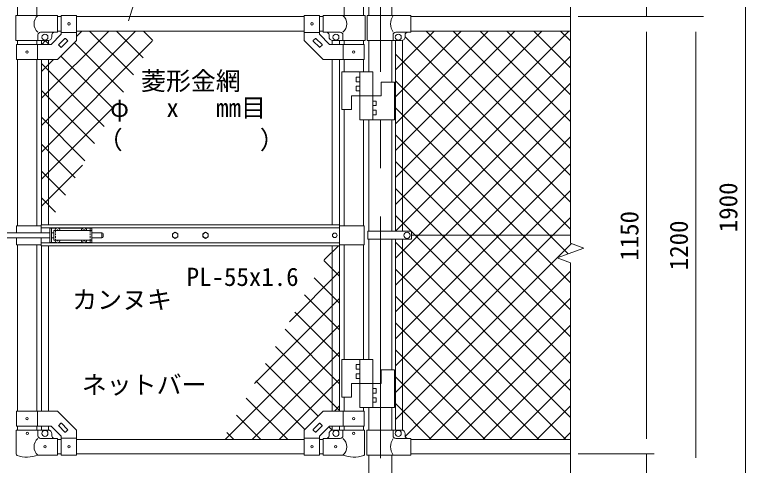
# Model space of a CAD drawing. Units: millimetres, scale not verified. Extents: x -4200 to 4200, y -2970 to 2970.
# Drawn here: x -2506 to -584, y -569 to 617 of the extents above; entities that cross this region are included whole.
import ezdxf
from ezdxf.enums import TextEntityAlignment as Align

# ---------------------------------------------------------------- set-up
doc = ezdxf.new("R2010")
doc.units = ezdxf.units.MM
doc.header["$LTSCALE"] = 20
doc.linetypes.add('USER1', pattern=[50.8, 31.75, -6.35, 6.35, -6.35])
doc.linetypes.add('USER2', pattern=[0.375, 0.25, -0.125])
for name, color, linetype, lineweight in [('0-2_D-BMK', 2, 'USER1', 13), ('0-3_D-STR1', 1, 'Continuous', 18), ('0-6_D-STR3', 3, 'Continuous', 13), ('0-7_D-STR-DIM', 7, 'Continuous', 9), ('0-9_D-STR-TXT', 7, 'Continuous', 9), ('0-A_D-STR2', 7, 'Continuous', 9)]:
    doc.layers.add(name, color=color, linetype=linetype, lineweight=lineweight)
doc.styles.add('ＭＳ ゴシック', font='')
doc.styles.get('ＭＳ ゴシック').set_extended_font_data('MS Gothic')

msp = doc.modelspace()

# ---------------------------------------------------------------- linework, layer by layer
at = {"layer": '0-2_D-BMK'}
msp.add_line((-1544.32, 1101.52), (-1544.32, -868.63), dxfattribs=at)
at = {"layer": '0-3_D-STR1'}
for p, q in [((-2499.07, 1050.37), (-2499.07, 614.37)), ((-2448.27, 1050.37), (-2448.27, 614.37)), ((-1639.87, 1050.37), (-1639.87, 614.37)), ((-1589.07, 1050.37), (-1589.07, 614.37)), ((-1574.57, 1050.37), (-1574.57, 614.37)), ((-1514.07, 1050.37), (-1514.07, 614.37)), ((-2393.67, 611.37), (-2383.67, 611.37)), ((-2343.67, 611.37), (-1744.47, 611.37)), ((-1704.47, 611.37), (-1694.47, 611.37)), ((-1464.32, 611.37), (-1044.32, 611.37)), ((-2393.67, 573.37), (-2383.67, 573.37)), ((-2343.67, 573.37), (-1744.47, 573.37)), ((-1704.47, 573.37), (-1694.47, 573.37)), ((-1464.32, 573.37), (-1044.32, 573.37)), ((-2499.07, 548.37), (-2499.07, 538.37)), ((-2448.27, 548.37), (-2448.27, 538.37)), ((-2436.17, 548.37), (-2436.17, 538.37)), ((-2417.17, 548.37), (-2417.17, 538.37)), ((-1670.97, 548.37), (-1670.97, 538.37)), ((-1651.97, 548.37), (-1651.97, 538.37)), ((-1639.87, 548.37), (-1639.87, 538.37)), ((-1589.07, 548.37), (-1589.07, 538.37)), ((-1574.57, 548.37), (-1574.57, 465.87)), ((-1514.07, 548.37), (-1514.07, 438.87)), ((-1504.82, 548.37), (-1504.82, 46.87)), ((-1485.82, 549), (-1485.82, 46.87)), ((-2499.07, 498.37), (-2499.07, 61.37)), ((-2448.27, 498.37), (-2448.27, 61.37)), ((-2436.17, 498.37), (-2436.17, 63.87)), ((-2417.17, 498.37), (-2417.17, 63.87)), ((-1670.97, 498.37), (-1670.97, 63.87)), ((-1651.97, 498.37), (-1651.97, 63.87)), ((-1639.87, 498.37), (-1639.87, 465.87)), ((-1589.07, 498.37), (-1589.07, 465.87)), ((-1639.87, 366.87), (-1639.87, 61.37)), ((-1589.07, 339.87), (-1589.07, 61.37)), ((-1574.57, 339.87), (-1574.57, 46.87)), ((-1514.07, 339.87), (-1514.07, 46.87)), ((-1574.57, 25.87), (-1574.57, -290.23)), ((-1514.07, 25.87), (-1514.07, -317.23)), ((-1504.82, 25.87), (-1504.82, -475.63)), ((-1485.82, 25.87), (-1485.82, -476.27)), ((-2499.07, 11.37), (-2499.07, -425.63)), ((-2448.27, 11.37), (-2448.27, -425.63)), ((-2436.17, 8.87), (-2436.17, -425.63)), ((-2417.17, 8.87), (-2417.17, -425.63)), ((-1670.97, 8.87), (-1670.97, -425.63)), ((-1651.97, 8.87), (-1651.97, -425.63)), ((-1639.87, 11.37), (-1639.87, -290.23)), ((-1589.07, 11.37), (-1589.07, -290.23)), ((-1639.87, -389.23), (-1639.87, -425.63)), ((-1589.07, -416.23), (-1589.07, -425.63)), ((-1574.57, -416.23), (-1574.57, -475.63)), ((-1514.07, -416.23), (-1514.07, -475.63)), ((-2499.07, -465.63), (-2499.07, -475.63)), ((-2448.27, -465.63), (-2448.27, -475.63)), ((-2436.17, -465.63), (-2436.17, -475.63)), ((-2417.17, -465.63), (-2417.17, -475.75)), ((-1670.97, -465.63), (-1670.97, -475.75)), ((-1651.97, -465.63), (-1651.97, -475.63)), ((-1639.87, -465.63), (-1639.87, -475.63)), ((-1589.07, -465.63), (-1589.07, -475.63)), ((-2393.67, -500.63), (-2383.67, -500.63)), ((-2343.67, -500.63), (-1744.47, -500.63)), ((-1704.47, -500.63), (-1694.47, -500.63)), ((-1464.32, -500.63), (-1044.32, -500.63)), ((-2393.67, -538.63), (-2383.67, -538.63)), ((-2343.67, -538.63), (-1744.47, -538.63)), ((-1704.47, -538.63), (-1694.47, -538.63)), ((-1574.57, -541.63), (-1574.57, -838.63)), ((-1514.07, -541.63), (-1514.07, -838.63)), ((-1464.32, -538.63), (-1044.32, -538.63))]:
    msp.add_line(p, q, dxfattribs=at)
at = {"layer": '0-6_D-STR3'}
for p, q in [((-2393.67, 614.37), (-2503.62, 614.37)), ((-2503.62, 614.37), (-2503.62, 548.37)), ((-2393.67, 570.37), (-2393.67, 614.37)), ((-2383.67, 614.62), (-2383.67, 564.94)), ((-2383.67, 614.62), (-2343.67, 614.62)), ((-2343.67, 614.62), (-2343.67, 548.37)), ((-1744.47, 614.62), (-1744.47, 548.37)), ((-1704.47, 614.62), (-1744.47, 614.62)), ((-1704.47, 614.62), (-1704.47, 564.94)), ((-1694.47, 614.37), (-1584.52, 614.37)), ((-1694.47, 570.37), (-1694.47, 614.37)), ((-1584.52, 614.37), (-1584.52, 548.37)), ((-1579.02, 614.37), (-1464.32, 614.37)), ((-1579.02, 548.37), (-1579.02, 614.37)), ((-1464.32, 570.37), (-1464.32, 614.37)), ((-2445.12, 548.37), (-2445.12, 563.37)), ((-2393.67, 570.37), (-2438.12, 570.37)), ((-2410.24, 538.37), (-2383.67, 564.94)), ((-2408.67, 558.37), (-2408.67, 563.37)), ((-2383.67, 570.12), (-2343.67, 570.12)), ((-1704.47, 570.12), (-1744.47, 570.12)), ((-1677.9, 538.37), (-1704.47, 564.94)), ((-1694.47, 570.37), (-1650.02, 570.37)), ((-1679.47, 558.37), (-1679.47, 563.37)), ((-1643.02, 548.37), (-1643.02, 563.37)), ((-1510.92, 548.37), (-1510.92, 563.37)), ((-1503.92, 570.37), (-1464.32, 570.37)), ((-1479.32, 558.37), (-1479.32, 563.37)), ((-2503.62, 548.37), (-2418.67, 548.37)), ((-2501.37, 538.37), (-2410.24, 538.37)), ((-2501.37, 538.37), (-2501.37, 498.37)), ((-2445.97, 538.37), (-2445.97, 498.37)), ((-2390.34, 537.77), (-2374.08, 554.03)), ((-2383.27, 530.7), (-2367, 546.96)), ((-2372.66, 554.03), (-2367, 548.38)), ((-1715.48, 554.03), (-1721.14, 548.38)), ((-1704.88, 530.7), (-1721.14, 546.96)), ((-1697.8, 537.77), (-1714.07, 554.03)), ((-1586.77, 538.37), (-1677.9, 538.37)), ((-1584.52, 548.37), (-1669.47, 548.37)), ((-1642.17, 538.37), (-1642.17, 498.37)), ((-1586.77, 538.37), (-1586.77, 498.37)), ((-1579.02, 548.37), (-1489.32, 548.37)), ((-2390.34, 536.36), (-2384.68, 530.7)), ((-1697.8, 536.36), (-1703.46, 530.7)), ((-1564.57, 465.87), (-1645.57, 465.87)), ((-1645.57, 465.87), (-1645.57, 366.87)), ((-1598.57, 465.87), (-1598.57, 339.87)), ((-1564.57, 465.87), (-1564.57, 339.87)), ((-1608.07, 452.37), (-1608.07, 440.37)), ((-1598.57, 452.37), (-1608.07, 452.37)), ((-1598.57, 440.37), (-1608.07, 440.37)), ((-1608.07, 428.37), (-1608.07, 416.37)), ((-1598.57, 428.37), (-1608.07, 428.37)), ((-1507.57, 438.87), (-1542.57, 438.87)), ((-1542.57, 438.87), (-1542.57, 402.87)), ((-1507.57, 438.87), (-1507.57, 339.87)), ((-1598.57, 416.37), (-1608.07, 416.37)), ((-1542.57, 402.87), (-1620.57, 402.87)), ((-1620.57, 402.87), (-1620.57, 366.87)), ((-1564.57, 389.37), (-1555.07, 389.37)), ((-1555.07, 377.37), (-1555.07, 389.37)), ((-1620.57, 366.87), (-1645.57, 366.87)), ((-1564.57, 377.37), (-1555.07, 377.37)), ((-1564.57, 365.37), (-1555.07, 365.37)), ((-1555.07, 353.37), (-1555.07, 365.37)), ((-1564.57, 353.37), (-1555.07, 353.37)), ((-1507.57, 339.87), (-1598.57, 339.87)), ((-2501.17, 61.37), (-2501.17, 42.87)), ((-2436.57, 61.37), (-2501.17, 61.37)), ((-2436.57, 63.87), (-1651.57, 63.87)), ((-2436.57, 63.87), (-2436.57, 42.87)), ((-1651.57, 63.87), (-1651.57, 8.87)), ((-1651.57, 61.37), (-1587.47, 61.37)), ((-1587.47, 61.37), (-1587.47, 11.37)), ((-2542.02, 42.87), (-2413.67, 42.87)), ((-2436.57, 55.87), (-1651.57, 55.87)), ((-2413.67, 55.37), (-2413.67, 17.37)), ((-2413.67, 55.37), (-2396.27, 55.37)), ((-2409.17, 55.37), (-2409.17, 17.37)), ((-2409.17, 42.87), (-2403.17, 42.87)), ((-2403.17, 48.87), (-2403.17, 23.87)), ((-2403.17, 48.87), (-2303.17, 48.87)), ((-2395.53, 49.29), (-2396.82, 49.26)), ((-2396.82, 49.26), (-2396.82, 48.87)), ((-2394.07, 52.02), (-2394.09, 50.72)), ((-2394.07, 52.02), (-2393.28, 52.02)), ((-2393.28, 52.02), (-2393.25, 50.72)), ((-2391.07, 55.37), (-2326.27, 55.37)), ((-2325.53, 49.29), (-2326.82, 49.26)), ((-2326.82, 49.26), (-2326.82, 48.87)), ((-2324.07, 52.02), (-2324.09, 50.72)), ((-2324.07, 52.02), (-2323.28, 52.02)), ((-2323.28, 52.02), (-2323.25, 50.72)), ((-2321.82, 49.29), (-2320.52, 49.26)), ((-2321.07, 55.37), (-2303.67, 55.37)), ((-2320.52, 49.26), (-2320.52, 48.87)), ((-2308.17, 55.37), (-2308.17, 48.87)), ((-2303.67, 55.37), (-2303.67, 48.87)), ((-2303.17, 48.87), (-2303.17, 23.87)), ((-2303.17, 42.87), (-2276.67, 42.87)), ((-2276.67, 42.87), (-2276.67, 29.87)), ((-2273.67, 39.87), (-2273.67, 32.87)), ((-1577.12, 25.87), (-1577.12, 46.87)), ((-1462.33, 46.87), (-1577.12, 46.87)), ((-1462.33, 25.87), (-1462.33, 46.87)), ((-2542.02, 29.87), (-2413.67, 29.87)), ((-2501.17, 29.87), (-2501.17, 11.37)), ((-2436.57, 29.87), (-2436.57, 8.87)), ((-2409.17, 29.87), (-2403.17, 29.87)), ((-2403.17, 23.87), (-2303.17, 23.87)), ((-2396.82, 23.47), (-2396.82, 23.87)), ((-2395.53, 23.45), (-2396.82, 23.47)), ((-2394.07, 20.72), (-2394.09, 22.01)), ((-2394.07, 20.72), (-2393.28, 20.72)), ((-2393.28, 20.72), (-2393.25, 22.01)), ((-2391.82, 23.45), (-2390.52, 23.47)), ((-2390.52, 23.47), (-2390.52, 23.87)), ((-2326.82, 23.47), (-2326.82, 23.87)), ((-2325.53, 23.45), (-2326.82, 23.47)), ((-2324.07, 20.72), (-2324.09, 22.01)), ((-2324.07, 20.72), (-2323.28, 20.72)), ((-2323.28, 20.72), (-2323.25, 22.01)), ((-2321.82, 23.45), (-2320.52, 23.47)), ((-2320.52, 23.47), (-2320.52, 23.87)), ((-2308.17, 23.87), (-2308.17, 17.37)), ((-2303.67, 23.87), (-2303.67, 17.37)), ((-2303.17, 29.87), (-2276.67, 29.87)), ((-1462.33, 25.87), (-1577.12, 25.87)), ((-1462.33, 36.37), (-1044.32, 36.37)), ((-2436.57, 11.37), (-2501.17, 11.37)), ((-2436.57, 16.87), (-1651.57, 16.87)), ((-2436.57, 8.87), (-1651.57, 8.87)), ((-2413.67, 17.37), (-2396.27, 17.37)), ((-2391.07, 17.37), (-2326.27, 17.37)), ((-2321.07, 17.37), (-2303.67, 17.37)), ((-1651.57, 11.37), (-1587.47, 11.37)), ((-1564.57, -290.23), (-1645.57, -290.23)), ((-1645.57, -290.23), (-1645.57, -389.23)), ((-1608.07, -303.73), (-1608.07, -315.73)), ((-1598.57, -303.73), (-1608.07, -303.73)), ((-1598.57, -290.23), (-1598.57, -416.23)), ((-1564.57, -290.23), (-1564.57, -416.23)), ((-1598.57, -315.73), (-1608.07, -315.73)), ((-1507.57, -317.23), (-1542.57, -317.23)), ((-1542.57, -317.23), (-1542.57, -353.23)), ((-1507.57, -317.23), (-1507.57, -416.23)), ((-1608.07, -327.73), (-1608.07, -339.73)), ((-1598.57, -327.73), (-1608.07, -327.73)), ((-1598.57, -339.73), (-1608.07, -339.73)), ((-1542.57, -353.23), (-1620.57, -353.23)), ((-1620.57, -353.23), (-1620.57, -389.23)), ((-1564.57, -366.73), (-1555.07, -366.73)), ((-1564.57, -378.73), (-1555.07, -378.73)), ((-1555.07, -378.73), (-1555.07, -366.73)), ((-1620.57, -389.23), (-1645.57, -389.23)), ((-1564.57, -390.73), (-1555.07, -390.73)), ((-1564.57, -402.73), (-1555.07, -402.73)), ((-1555.07, -402.73), (-1555.07, -390.73)), ((-1507.57, -416.23), (-1598.57, -416.23)), ((-2501.37, -465.63), (-2501.37, -425.63)), ((-2445.97, -465.63), (-2445.97, -425.63)), ((-1642.17, -465.63), (-1642.17, -425.63)), ((-1586.77, -465.63), (-1586.77, -425.63)), ((-2390.34, -463.62), (-2384.68, -457.97)), ((-2383.27, -457.97), (-2367, -474.23)), ((-1704.88, -457.97), (-1721.14, -474.23)), ((-1697.8, -463.62), (-1703.46, -457.97)), ((-2502.22, -475.63), (-2445.12, -475.63)), ((-2502.22, -475.63), (-2502.22, -539.33)), ((-2501.37, -465.63), (-2410.24, -465.63)), ((-2445.12, -475.63), (-2445.12, -490.63)), ((-2445.12, -475.63), (-2418.67, -475.63)), ((-2410.24, -465.63), (-2383.67, -492.2)), ((-2390.34, -465.04), (-2374.08, -481.3)), ((-2372.66, -481.3), (-2367, -475.64)), ((-2343.67, -541.88), (-2343.67, -475.63)), ((-1744.47, -541.88), (-1744.47, -475.63)), ((-1715.48, -481.3), (-1721.14, -475.64)), ((-1697.8, -465.04), (-1714.07, -481.3)), ((-1677.9, -465.63), (-1704.47, -492.2)), ((-1586.77, -465.63), (-1677.9, -465.63)), ((-1643.02, -475.63), (-1669.47, -475.63)), ((-1585.92, -475.63), (-1643.02, -475.63)), ((-1643.02, -475.63), (-1643.02, -490.63)), ((-1585.92, -475.63), (-1585.92, -539.33)), ((-1580.02, -475.63), (-1489.32, -475.63)), ((-1580.02, -475.63), (-1580.02, -541.63)), ((-1510.92, -475.63), (-1510.92, -490.63)), ((-2393.67, -497.63), (-2438.12, -497.63)), ((-2408.67, -490.63), (-2408.67, -485.63)), ((-2393.67, -541.63), (-2393.67, -497.63)), ((-2383.67, -541.88), (-2383.67, -492.2)), ((-2383.67, -497.38), (-2343.67, -497.38)), ((-1704.47, -497.38), (-1744.47, -497.38)), ((-1704.47, -541.88), (-1704.47, -492.2)), ((-1694.47, -497.63), (-1650.02, -497.63)), ((-1694.47, -541.63), (-1694.47, -497.63)), ((-1679.47, -490.63), (-1679.47, -485.63)), ((-1503.92, -497.63), (-1464.32, -497.63)), ((-1479.32, -485.63), (-1479.32, -490.63)), ((-1464.32, -497.63), (-1464.32, -541.63)), ((-2393.67, -541.63), (-2445.12, -541.63)), ((-2383.67, -541.88), (-2343.67, -541.88)), ((-1704.47, -541.88), (-1744.47, -541.88)), ((-1694.47, -541.63), (-1643.02, -541.63)), ((-1580.02, -541.63), (-1464.32, -541.63))]:
    msp.add_line(p, q, dxfattribs=at)
at = {"layer": '0-6_D-STR3', "linetype": 'USER2'}
for p, q in [((-2398.67, 48.87), (-2398.67, 23.87)), ((-2307.67, 48.87), (-2307.67, 23.87))]:
    msp.add_line(p, q, dxfattribs=at)
at = {"layer": '0-6_D-STR3'}
for points in [[(-2501.37, 498.37), (-2393.67, 498.37), (-2343.67, 548.37)], [(-1586.77, 498.37), (-1694.47, 498.37), (-1744.47, 548.37)], [(-2391.82, 49.29), (-2390.52, 49.26), (-2390.52, 48.87)], [(-2501.37, -425.63), (-2393.67, -425.63), (-2343.67, -475.63)], [(-1586.77, -425.63), (-1694.47, -425.63), (-1744.47, -475.63)]]:
    msp.add_lwpolyline(points, dxfattribs=at)
for points in [[(-2084.07, 44.47), (-2091.09, 40.42), (-2091.09, 32.32), (-2084.07, 28.27), (-2077.06, 32.32), (-2077.06, 40.42)], [(-2004.07, 44.47), (-2011.09, 40.42), (-2011.09, 32.32), (-2004.07, 28.27), (-1997.06, 32.32), (-1997.06, 40.42)]]:
    msp.add_lwpolyline(points, close=True, dxfattribs=at)
for centre, radius in [((-2363.67, 592.37), 3.25), ((-1724.47, 592.37), 3.25), ((-2426.67, 557.37), 8), ((-1661.47, 557.37), 8), ((-1497.32, 557.37), 8), ((-2473.67, 518.37), 3.25), ((-1614.47, 518.37), 3.25), ((-2084.07, 36.37), 7.03), ((-2004.07, 36.37), 7.03), ((-1664.47, 36.37), 6), ((-1474.33, 36.37), 8), ((-2473.67, -445.63), 3.25), ((-1614.47, -445.63), 3.25), ((-2426.67, -484.63), 8), ((-1661.47, -484.63), 8), ((-1497.32, -484.63), 8), ((-2473.27, -484.63), 3), ((-1614.87, -484.63), 3), ((-2426.27, -519.63), 3), ((-2363.67, -519.63), 3.25), ((-1724.47, -519.63), 3.25), ((-1661.87, -519.63), 3)]:
    msp.add_circle(centre, radius, dxfattribs=at)
for centre, radius, start, end in [((-2426.93, 592.37), 28.55, 129.59418, 230.40582), ((-1661.22, 592.37), 28.55, 309.59418, 50.40582), ((-1476.71, 592.37), 40.68, 147.25964, 212.74036), ((-2438.12, 563.37), 7, 90, 180), ((-2418.67, 558.37), 10, 270, 0), ((-2401.67, 563.37), 7, 90, 180), ((-1686.47, 563.37), 7, 0, 90), ((-1669.47, 558.37), 10, 180, 270), ((-1650.02, 563.37), 7, 0, 90), ((-1503.92, 563.37), 7, 90, 180), ((-1489.32, 558.37), 10, 270, 0), ((-1472.32, 563.37), 7, 90, 180), ((-2373.37, 553.33), 1, 45, 135), ((-2367.71, 547.67), 1, 315, 45), ((-1720.43, 547.67), 1, 135, 225), ((-1714.78, 553.33), 1, 45, 135), ((-2389.63, 537.06), 1, 135, 225), ((-2383.98, 531.41), 1, 225, 315), ((-1704.17, 531.41), 1, 225, 315), ((-1698.51, 537.06), 1, 315, 45), ((-2393.67, 48.87), 7, 0, 180), ((-2395.58, 50.77), 1.49, 270, 0), ((-2391.77, 50.77), 1.49, 180, 270), ((-2323.67, 48.87), 7, 0, 180), ((-2325.58, 50.77), 1.49, 270, 0), ((-2321.77, 50.77), 1.49, 180, 270), ((-2276.67, 39.87), 3, 0, 90), ((-2393.67, 23.87), 7, 180, 0), ((-2395.58, 21.96), 1.49, 0, 90), ((-2391.77, 21.96), 1.49, 90, 180), ((-2323.67, 23.87), 7, 180, 0), ((-2325.58, 21.96), 1.49, 0, 90), ((-2321.77, 21.96), 1.49, 90, 180), ((-2276.67, 32.87), 3, 270, 0), ((-2383.98, -458.67), 1, 45, 135), ((-1704.17, -458.67), 1, 45, 135), ((-2418.67, -485.63), 10, 0, 90), ((-2389.63, -464.33), 1, 135, 225), ((-2367.71, -474.94), 1, 315, 45), ((-1720.43, -474.94), 1, 135, 225), ((-1698.51, -464.33), 1, 315, 45), ((-1669.47, -485.63), 10, 90, 180), ((-1489.32, -485.63), 10, 0, 90), ((-2426.93, -519.63), 28.55, 129.59418, 230.40582), ((-2438.12, -490.63), 7, 180, 270), ((-2401.67, -490.63), 7, 180, 270), ((-2373.37, -480.59), 1, 225, 315), ((-1714.78, -480.59), 1, 225, 315), ((-1686.47, -490.63), 7, 270, 0), ((-1650.02, -490.63), 7, 270, 0), ((-1661.22, -519.63), 28.55, 309.59418, 50.40582), ((-1476.71, -519.63), 40.68, 147.25964, 212.74036), ((-1503.92, -490.63), 7, 180, 270), ((-1472.32, -490.63), 7, 180, 270), ((-2498.92, -539.33), 3.3, 180, 250.77949), ((-2473.67, -466.9), 80, 250.77949, 290.9084), ((-1614.47, -466.9), 80, 249.0916, 289.22051), ((-1589.22, -539.33), 3.3, 289.22051, 0)]:
    msp.add_arc(centre, radius, start, end, dxfattribs=at)
at = {"layer": '0-7_D-STR-DIM'}
for p, q in [((-1044.32, 1101.52), (-1044.32, 15.59)), ((-584.32, 1021.37), (-584.32, -798.63)), ((-844.32, 611.37), (-844.32, 711.37)), ((-1024.32, 611.37), (-824.32, 611.37)), ((-1024.32, 611.37), (-694.32, 611.37)), ((-1004.32, 611.37), (-824.32, 611.37)), ((-1004.32, 611.37), (-694.32, 611.37)), ((-844.32, 571.37), (-844.32, -498.63)), ((-844.32, 571.37), (-844.32, 531.37)), ((-714.32, 571.37), (-714.32, -548.63)), ((-1079.56, -22.88), (-1009.08, 2.77)), ((-1009.08, 2.77), (-1044.32, 15.59)), ((-1044.32, -35.71), (-1079.56, -22.88)), ((-1044.32, -35.71), (-1044.32, -695.94)), ((-844.32, -498.63), (-844.32, -458.63)), ((-1024.32, -538.63), (-824.32, -538.63)), ((-1004.32, -538.63), (-824.32, -538.63)), ((-844.32, -538.63), (-844.32, -588.63))]:
    msp.add_line(p, q, dxfattribs=at)
at = {"layer": '0-9_D-STR-TXT'}
msp.add_lwpolyline([(-1649.26, 747.04), (-2161.32, 747.04), (-2206.68, 600.08)], dxfattribs=at)
at = {"layer": '0-A_D-STR2'}
for p, q in [((-2436.17, 325.38), (-2188.18, 573.37)), ((-2435.39, 396.87), (-2258.89, 573.37)), ((-2343.67, 559.3), (-2329.6, 573.37)), ((-2194.2, 458.26), (-2309.31, 573.37)), ((-2168.66, 503.43), (-2238.6, 573.37)), ((-2143.13, 548.6), (-2167.89, 573.37)), ((-1504.82, 471.19), (-1402.64, 573.37)), ((-1504.82, 400.48), (-1331.93, 573.37)), ((-1504.82, 329.77), (-1261.22, 573.37)), ((-1504.82, 259.06), (-1190.51, 573.37)), ((-1504.82, 188.35), (-1119.8, 573.37)), ((-1504.82, 117.64), (-1049.09, 573.37)), ((-1044.32, 123.2), (-1479.32, 558.2)), ((-1044.32, 193.91), (-1423.78, 573.37)), ((-1044.32, 264.62), (-1353.06, 573.37)), ((-1044.32, 335.34), (-1282.35, 573.37)), ((-1044.32, 406.05), (-1211.64, 573.37)), ((-1044.32, 476.76), (-1140.93, 573.37)), ((-1044.32, 547.47), (-1070.22, 573.37)), ((-2436.17, 254.67), (-2144.28, 546.56)), ((-2435.31, 538.37), (-2425.31, 548.37)), ((-2415.74, 538.37), (-2425.74, 548.37)), ((-2219.74, 413.08), (-2349.35, 542.69)), ((-2245.28, 367.91), (-2384.7, 507.34)), ((-1044.32, 52.49), (-1504.82, 512.99)), ((-1504.82, 46.93), (-1044.32, 507.43)), ((-2436.17, 466.8), (-2404.6, 498.37)), ((-2270.82, 322.74), (-2436.17, 488.09)), ((-1050.3, -12.24), (-1504.82, 442.28)), ((-1504.82, -23.79), (-1044.32, 436.71)), ((-2296.36, 277.57), (-2436.17, 417.38)), ((-2436.17, 183.96), (-2236.26, 383.87)), ((-1044.32, -88.93), (-1504.82, 371.57)), ((-1504.82, -94.5), (-1044.32, 366)), ((-2321.89, 232.39), (-2436.17, 346.67)), ((-1044.32, -159.64), (-1504.82, 300.86)), ((-1504.82, -165.21), (-1044.32, 295.29)), ((-2347.43, 187.22), (-2436.17, 275.96)), ((-2436.17, 113.25), (-2328.23, 221.19)), ((-1044.32, -230.35), (-1504.82, 230.15)), ((-1504.82, -235.92), (-1044.32, 224.58)), ((-2372.97, 142.05), (-2436.17, 205.25)), ((-1044.75, -300.63), (-1504.82, 159.44)), ((-1504.82, -306.63), (-1044.32, 153.87)), ((-2398.51, 96.88), (-2436.17, 134.54)), ((-1044.32, -371.77), (-1504.82, 88.73)), ((-1504.82, -377.34), (-1044.32, 83.16)), ((-1691.88, -28.11), (-1654.9, 8.87)), ((-1044.32, -442.48), (-1504.82, 18.02)), ((-1504.82, -448.05), (-1042.02, 14.75)), ((-1651.97, -71.11), (-1693, -30.09)), ((-1056.88, -500.63), (-1504.82, -52.69)), ((-1783.85, -190.8), (-1651.97, -58.92)), ((-1651.97, -141.82), (-1718.53, -75.26)), ((-1478.95, -492.89), (-1044.32, -58.26)), ((-1875.83, -353.48), (-1651.97, -129.63)), ((-1651.97, -212.54), (-1744.07, -120.43)), ((-1127.59, -500.63), (-1504.29, -123.93)), ((-1415.98, -500.63), (-1044.32, -128.97)), ((-1651.97, -283.25), (-1769.61, -165.61)), ((-1952.27, -500.63), (-1651.97, -200.34)), ((-1651.97, -353.96), (-1795.15, -210.78)), ((-1198.3, -500.63), (-1504.82, -194.11)), ((-1345.27, -500.63), (-1044.32, -199.68)), ((-1651.97, -424.67), (-1820.69, -255.95)), ((-1269.01, -500.63), (-1504.82, -264.82)), ((-1881.56, -500.63), (-1651.97, -271.05)), ((-1274.56, -500.63), (-1044.32, -270.39)), ((-1708.09, -439.26), (-1846.23, -301.12)), ((-1810.84, -500.63), (-1651.97, -341.76)), ((-1339.73, -500.63), (-1504.82, -335.54)), ((-1203.85, -500.63), (-1044.32, -341.1)), ((-1743.45, -474.61), (-1871.76, -346.3)), ((-1788.14, -500.63), (-1897.3, -391.47)), ((-1665.13, -425.63), (-1651.97, -412.47)), ((-1410.44, -500.63), (-1504.82, -406.25)), ((-1133.14, -500.63), (-1044.32, -411.81)), ((-1858.85, -500.63), (-1922.84, -436.64)), ((-1671.51, -475.84), (-1679.81, -467.54)), ((-1929.56, -500.63), (-1948.38, -481.81)), ((-1062.43, -500.63), (-1044.32, -482.52))]:
    msp.add_line(p, q, dxfattribs=at)

# ---------------------------------------------------------------- texts
at = {"layer": '0-7_D-STR-DIM', "style": 'ＭＳ ゴシック'}
for s, p in [('1900', (-591.07, 44.47)), ('1150', (-851.07, -30.53)), ('1200', (-721.07, -55.53))]:
    msp.add_text(s, height=48.09, rotation=90, dxfattribs=at).set_placement(p, align=Align.BOTTOM_LEFT)
at = {"layer": '0-9_D-STR-TXT', "style": 'ＭＳ ゴシック'}
for s, p in [('菱形金網', (-2174.02, 403.89)), ('φ   x   mm目', (-2255.24, 333.45)), ('（\u3000\u3000   \u3000\u3000）', (-2287.72, 248.98)), ('PL-55x1.6', (-2053.91, -111.27)), ('カンヌキ', (-2354.94, -171.36)), ('ネットバー', (-2329.8, -394.89))]:
    msp.add_text(s, height=48.09, dxfattribs=at).set_placement(p, align=Align.BOTTOM_LEFT)

doc.saveas('drawing.dxf')
